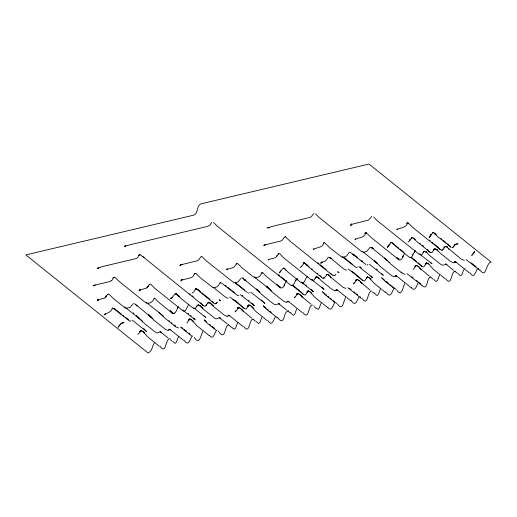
<?xml version="1.0" encoding="UTF-8"?>
<svg xmlns="http://www.w3.org/2000/svg" width="517" height="517" viewBox="0 0 517 517"><rect width="100%" height="100%" fill="white"/><g stroke="black" fill="none" stroke-linecap="round" stroke-linejoin="round"><path stroke-width="0.78" d="M98.282 299.485L97.765 300.674L98.392 299.388M140.075 289.585L139.564 290.78L140.185 289.488M181.868 279.691L181.357 280.88L181.978 279.587M412.282 254.849L412.443 254.5M351.67 223.874L351.011 225.257L351.67 224.178M409.807 239.953L410.033 239.494L409.632 240.243M181.015 264.342L180.349 265.68L180.969 264.517L179.826 265.732L182.12 264.4L181.293 264.685L197.384 260.768L199.064 259.592L200.525 257.143L201.746 256.393M430.616 235.319L431.236 234.182L429.11 237.49L432.542 233.012L433.692 232.676L437.201 236.166L450.921 247.216L447.418 243.759M324.056 242.331C322.983 248.231 316.811 246.997 313.173 249.549L313.916 248.606M433.427 250.008L433.828 249.284M98.682 267.27L97.997 268.478L98.657 267.541L97.474 268.543L102.049 266.682L136.003 258.603L137.645 257.653L139.344 254.454L138.73 255.663L139.887 254.532M234.957 312.01L235.655 310.814M294.167 297.986L294.858 296.79M353.376 283.962L354.067 282.767M301.495 266.113L301.146 266.701M443.696 247.798L444.103 247.107M205.811 305.644L206.335 304.765M389.443 244.082L387.317 247.391L390.742 242.912L391.899 242.57L395.408 246.066L407.881 256.115C412.288 260.878 412.857 252.626 415.532 250.861L414.201 252.102L414.944 251.152M321.852 261.951L321.141 263.063L322.233 261.99L320.618 263.114L325.594 260.93L328.205 257.35M172.277 297.223L171.747 298.05L174.63 294.354L175.515 293.772L176.665 294.238L175.961 293.714L180.103 297.76L193.171 308.158L195.083 308.707L197.765 305.069L197.261 305.676L198.664 305.024L200.389 306.148L199.633 305.347L202.645 308.604L214.477 318.065L215.977 318.847L217.819 318.543M280.77 270.766L279.348 272.963L282.605 268.782L283.484 268.2L284.634 268.666L283.93 268.142L288.072 272.188L300.532 282.185L302.613 283.206L304.397 281.765L306.232 277.674L307.828 276.453L307.279 276.337M106.741 295.944L105.164 297.256L107.866 294.173L107.614 294.483L108.822 293.999L112.9 298.128L124.119 307.13L126.232 308.339L130.148 307.402L132.811 304.099M148.541 286.043L146.957 287.355L149.659 284.279L149.407 284.583L150.615 284.098L154.693 288.228L182.721 310.633L184.194 311.253L185.435 310.594L188.556 304.772M453.855 245.937L452.388 247.727L451.923 247.708L453.28 247.281L454.921 244.735L454.521 245.349L455.425 244.457L457.978 243.74L455.367 244.263L454.256 245.394M286.075 281.675L284.014 285.365L284.602 284.027C284.389 287.077 281.338 289.843 279.012 286.638L266.539 276.582L263.011 272.982L261.169 272.827M404.494 253.627L402.433 257.317L403.021 255.98C402.808 259.03 399.757 261.796 397.431 258.59L371.258 237.587L366.036 232.605M112.616 307.906C111.446 312.326 107.155 312.766 104.111 314.943L105.707 313.438M220.585 282.334L217.424 286.651L214.652 287.659L213.069 287.659L200.596 278.004L195.891 273.377L194.069 273.758L194.857 273.525L192.634 276.763L191.426 277.616L181.441 280.156L181.945 279.994L180.827 280.893L181.926 279.432M217.508 302.167L216.397 303.557L214.71 303.815M335.927 274.12L334.816 275.509L333.504 275.768L334.499 275.393M348.93 252.684L346.881 255.624L345.673 256.471L343.081 257.214L341.692 257.052L329.465 247.481L325.296 243.326M154.415 298.05C153.187 301.818 148.069 305.521 144.657 301.902L119.466 281.675L114.78 277.164M262.384 272.478L259.418 276.608L255.56 277.862L252.987 276.608L241.769 267.606L237.607 263.45L236.482 263.961L236.734 263.657L233.639 267.509L226.717 269.435L227.635 269.021L226.401 269.751L227.028 269.014M211.854 222.316L209.805 225.25L207.298 226.465L129.806 244.819L125.056 246.163L125.547 245.93L124.332 246.764L125.34 245.62M240.78 278.527L238.117 281.83L235.332 282.754L233.723 282.625L206.535 261.053L201.598 256.367M369.998 247.449L366.779 251.424L363.529 252.29L361.564 251.475L318.601 217.037L315.661 213.87M97.971 299.718L97.235 300.694L98.359 299.789L97.855 299.957L104.77 298.031L106.282 296.331M139.764 289.817L139.034 290.793L140.152 289.888L139.648 290.056L146.563 288.131L148.075 286.431M315.208 277.881L316.184 276.601M327.002 274.527L324.366 277.984L322.679 278.243L324.049 277.868M445.421 246.48L442.785 249.937L441.098 250.196M178.107 307.247L177.37 308.197L178.695 306.956L177.874 307.441C176.685 310.161 174.681 316.488 171.043 312.21L158.57 302.154L155.042 298.555L153.814 298.451M355.709 238.705L354.972 239.649C358.604 237.103 364.782 238.331 365.849 232.43L364.731 233.335L366.469 232.928M397.502 228.805L396.765 229.748C400.404 227.202 406.575 228.43 407.642 222.53L406.524 223.434L408.262 223.027M196.647 306.135L197.352 305.282M315.066 278.094L315.764 277.235M423.035 252.522L423.733 251.663M215.544 303.86L216.61 302.587M441.932 250.241L442.998 248.968M93.713 285.358L93.054 285.953L95.147 284.977L94.223 285.306L110.102 281.474L111.995 280.214L113.74 277.286L113.036 277.984L114.27 277.274M264.368 244.942L263.715 245.53L265.809 244.56L264.885 244.89L280.977 240.967L282.657 239.791L284.111 237.348L285.339 236.599M154.661 342.448C152.017 345.647 152.586 351.45 147.998 352.949L25.85 254.913L193.028 215.318C198.993 214.303 195.853 204.661 201.824 203.646L369.002 164.051L491.15 262.087C485.469 262.998 486.568 279.568 479.821 269.764M351.495 224.197L350.487 225.309L352.827 224.048L368.459 220.132L371.801 216.358M247.527 306.154L249 305.101L250.299 305.579L249.149 305.101L248.302 305.444L248.787 305.153L247.85 306.322L249 305.101L246.092 309.16L244.127 308.345L232.908 299.343L234.964 300.655L229.677 297.023M355.496 280.582L356.969 279.529L358.268 280.007L357.118 279.529L356.271 279.871L356.756 279.581L355.819 280.75L356.969 279.529L354.061 283.587M425.148 264.084L426.628 263.037L427.927 263.508L426.777 263.03L425.93 263.373L426.409 263.082L425.478 264.252L426.628 263.037L423.714 267.089L421.756 266.274L410.537 257.272M268.646 259.366L268.2 259.851L269.221 259.25C270.32 258.862 275.923 258.552 276.944 255.909L276.64 256.322L278.527 253.757L278.275 254.06L279.484 253.576L283.562 257.705L310.982 279.71L313.502 280.66L316.184 277.022L315.68 277.629L317.083 276.976L318.802 278.101L318.045 277.299L321.063 280.557L332.282 289.565L334.848 290.774M313.845 213.495L310.988 217.004L309.282 217.586L273.364 226.097L268.646 227.622L269.118 227.299M387.996 246.577L389.146 245.375M429.795 236.676L430.939 235.474M188.505 319.971L189.364 319.26M237.458 308.229L238.557 307.576L239.856 308.054L238.699 307.576L237.852 307.912L238.337 307.628L237.4 308.798L238.557 307.576L235.642 311.635M248.166 305.502L247.908 305.754M296.926 293.953L296.474 294.399L297.766 293.553L299.065 294.031L297.908 293.553L297.062 293.889L297.766 293.553L296.609 294.774L297.986 293.54L296.926 294.011L297.475 293.669L294.852 297.611M307.376 291.478L306.924 291.924L308.21 291.084L309.509 291.556L308.358 291.077L307.512 291.42L307.996 291.129L307.059 292.299L308.21 291.084L305.301 295.136L303.337 294.322L292.118 285.319M366.327 277.713L367.419 277.06L368.718 277.532L367.568 277.054L366.721 277.396L367.199 277.106L366.269 278.275L367.419 277.06L364.511 281.112L362.546 280.298L351.327 271.296L353.382 272.608L348.096 268.976M415.345 265.964L416.405 265.492L414.892 266.352L416.179 265.512L417.478 265.984L416.327 265.505L415.481 265.848L415.965 265.557L415.028 266.727L416.179 265.512L413.27 269.564M186.883 323.183L189.3 319.338L190.017 319.112L191.096 319.603L189.939 319.125L189.093 319.467L189.577 319.176M139.881 331.442L141.18 330.68L142.33 331.164L141.18 330.68L140.191 331.126L141.251 330.706L139.861 331.869L140.521 330.925L141.018 330.744L138.498 333.95L137.722 334.202M366.391 277.635L367.645 277.041L366.585 277.513M173.279 313.67L174.203 312.882M203.459 330.699C200.46 334.06 200.228 346.274 194.224 337.407M262.668 316.675C260.49 318.343 261.072 321.878 258.901 323.487L257.938 323.19L256.277 321.535M297.495 308.423C295.323 310.097 295.898 313.625 293.727 315.241L292.771 314.943L290.535 312.623M321.878 302.652C319.7 304.319 320.281 307.854 318.11 309.463L316.055 308.151M346.254 296.874C343.275 299.53 343.391 312.087 337.595 304.229M381.087 288.628C378.909 290.296 379.491 293.83 377.32 295.44L376.357 295.142L374.127 292.822M405.464 282.851C402.484 285.507 402.601 298.063 396.804 290.205M440.297 274.605C438.119 276.272 438.7 279.807 436.529 281.416L435.566 281.119L433.905 279.464M111.801 280.382L111.329 280.725L111.601 280.531M130.161 321.257L130.969 320.676M238.13 295.685L238.938 295.104M248.58 293.21L249.388 292.628M356.549 267.638L357.357 267.056M366.999 265.163L367.8 264.588M168.212 330.441L169.834 329.342L168.613 329.697L170.455 329.84L169.46 329.064M227.422 316.423L229.044 315.318L227.823 315.674L229.664 315.816L228.669 315.04M286.631 302.4L288.253 301.295L287.032 301.65L288.874 301.792L287.879 301.017M335.391 290.851L337.013 289.746L335.791 290.102L337.633 290.244M394.6 276.828L396.222 275.723L395.001 276.078L396.843 276.22L395.848 275.445M453.81 262.804L455.425 261.699L454.21 262.054L456.052 262.197L455.057 261.421M228.107 297.979L227.454 298.16L225.535 297.185L213.069 287.181L213.805 287.504M346.526 269.932L345.873 270.113L343.954 269.137L329.827 257.485L330.809 258.332L328.715 257.207M297.113 278.909L295.789 280.149L296.525 279.199L297.87 279.115M418.563 282.476C416.586 284.777 415.274 292.99 411.306 287.542M477.773 268.452C475.466 271.276 474.354 279.691 469.927 272.802M159.081 332.211L160.205 331.727L161.375 332.295L160.037 331.597L168.115 337.989M218.29 318.188L219.415 317.703L220.585 318.278L219.247 317.574L227.325 323.965M277.5 304.164L278.624 303.679L279.794 304.255L278.456 303.55L286.534 309.942M444.678 264.568L445.803 264.09L446.972 264.659L445.635 263.954L453.713 270.346M192.04 293.152L193.914 291.795L196.221 288.195L195.155 289.41L196.854 288.77M300.009 267.58L301.883 266.223L304.19 262.623L303.124 263.838L304.823 263.192L303.498 262.966L305.457 263.754L307.602 265.557L305.457 263.754L303.498 262.966M179.502 336.296C176.801 337.595 177.622 341.647 175.315 343.288L174.352 342.991L172.691 341.33M407.978 242.008L409.664 240.864L411.816 237.658L411.093 238.266L412.902 237.775L415.371 239.63M238.712 322.272C236.01 323.571 236.825 327.629 234.518 329.264L232.469 327.952M465.1 268.653C462.398 269.952 463.213 274.01 460.906 275.645L459.949 275.348L458.288 273.687M297.385 278.928C294.218 280.111 294.07 289.119 289.462 284.163L217.166 226.142L213.631 222.484M390.574 242.344L391.569 242.402L394.406 244.651L392.81 243.371L394.057 244.373M323.513 243.1L324.676 242.828M444.206 264.924L442.365 265.227L440.865 264.445L429.032 254.984L426.014 251.727L426.771 252.529L425.052 251.404L423.649 252.057L424.153 251.449L421.471 255.088L418.951 254.138L376.57 220.126L373.655 216.978M277.028 304.519L275.186 304.823L273.073 303.589L261.854 294.587L256.342 288.958M158.609 332.567L156.774 332.87L154.654 331.636L143.435 322.634L136.378 315.435M444.633 246.712L445.951 246.454L447.412 247.023L445.622 246.279M326.214 274.76L327.532 274.501L328.993 275.07L327.203 274.327M432.477 232.411L434.125 232.954L436.199 234.75L434.603 233.471L435.85 234.472M455.096 271.095C450.643 272.213 452 287.226 445.551 278.573M430.719 276.873C426.26 277.61 428.018 292.027 421.756 285.093M312.3 304.92C307.841 306.032 309.205 321.044 302.749 312.397M253.091 318.944C248.638 320.055 249.995 335.068 243.539 326.421M228.708 324.715C224.236 325.82 225.683 340.735 219.176 332.276M169.498 338.738C165.046 339.856 166.403 354.869 159.953 346.216M370.508 247.307L372.602 248.431L371.626 247.591L387 260.284M434.603 248.554L437.376 250.041M424.153 251.029L426.932 252.516M241.639 277.829L243.326 278.741L258.132 290.806L256.348 289.313L257.595 290.347M133.67 303.401L135.357 304.313L150.163 316.378L148.379 314.885L153.885 320.159L165.104 329.161L167.67 330.369M349.382 252.251L350.061 252.244L354.591 255.482L352.542 254.164L365.81 264.484M219.977 282.741L221.806 283.206L237.568 295.491M112.008 308.313L113.837 308.778L129.599 321.063M394.639 288.279L394.18 288.247C392.203 290.548 390.891 298.761 386.923 293.313M276.22 316.326L275.761 316.294C273.461 319.118 272.349 327.532 267.922 320.643M217.017 330.35L216.552 330.318C214.581 332.618 213.269 340.832 209.295 335.384M192.634 336.128L192.175 336.095C189.868 338.919 188.763 347.334 184.33 340.444M146.957 302.813L146.479 302.678L146.893 302.859M175.082 293.436L179.871 296.777M302.212 282.637L302.768 282.76L301.204 282.069L313.632 291.859L311.971 290.205M371.981 291.006C366.779 290.78 368.802 307.318 361.971 298.451M288.396 310.807C283.109 311.034 284.964 327.759 277.816 317.606M254.959 277.19L254.196 276.963L268.582 288.331L266.791 286.838L272.304 292.111L283.523 301.114L286.088 302.322M464.266 260.348L461.416 259.263L448.575 248.619L449.234 249.349M405.057 274.372L402.207 273.286L390.988 264.277L384.654 257.873M345.847 288.396L342.997 287.31L330.156 276.666L330.822 277.396M178.669 327.991L175.819 326.906L164.335 317.684L159.255 312.501M453.267 262.726L450.701 261.524L439.476 252.509L436.464 249.252L437.22 250.054L435.501 248.929L434.099 249.582L434.603 248.974L431.921 252.626L430.286 252.348M394.057 276.75L391.492 275.542L380.273 266.539L375.323 261.512M226.879 316.346L224.313 315.137L213.094 306.129L210.076 302.872L210.833 303.673L209.114 302.548L207.711 303.201L208.215 302.594L205.533 306.245L203.898 305.967M316.637 276.582L318.963 278.088M208.668 302.154L213.482 305.657M198.218 304.623L203.032 308.132M196.182 288.803L199.633 291.129L196.072 288.57M337.737 271.923L339.042 272.459L337.653 271.852M219.318 299.97L220.623 300.506L219.234 299.899M420.664 254.48L419.623 254.021L432.05 263.812L430.958 262.798M313.218 280.285L311.654 279.594L324.081 289.384L321.845 287.071M193.759 307.873L194.799 308.332M183.826 310.575L182.785 310.116L195.213 319.907L193.552 318.252M125.844 307.531L124.797 307.066L139.719 318.853L137.929 317.36L139.183 318.394M369.241 264.148L383.284 275.367L381.63 273.706M358.792 266.623L372.841 277.836L371.18 276.181M250.823 292.195L264.872 303.408L263.211 301.754M240.379 294.671L254.422 305.883L252.761 304.229M132.41 320.243L146.453 331.455L143.732 328.528M283.6 267.974L285.345 269.208M169.977 338.855L170.474 339.107M478.231 268.485L478.729 268.75M419.022 282.508L419.52 282.773M401.095 272.11L402.013 272.614M174.707 325.729L175.631 326.233L174.009 324.812M398.206 258.565L396.856 257.815L398.581 258.849M128.559 319.48L125.288 317.302M278.443 285.862L280.169 286.896M170.468 311.434L171.625 312.126M466.101 259.586L477.146 268.265M406.892 273.609L417.936 282.288M347.683 287.633L358.727 296.312M180.504 327.229L191.548 335.908M355.98 267.444L342.092 256.639M291.898 284.977L292.926 285.636M247.391 292.532L235.371 283.213M139.564 254.312L143.984 257.628L142.647 256.354M285.184 236.566L290.127 241.252L332.502 275.264L330.292 273.079M286.845 281.351L285.61 280.421L286.677 281.274M397.928 258.164L399.13 259.082M170.339 310.872L172.148 312.242M407.829 222.704L413.051 227.687L440.471 249.692L436.968 246.228M455.619 261.867L464.156 268.698M396.41 275.891L404.947 282.721M337.2 289.914L345.737 296.745M288.441 301.463L296.978 308.294M229.231 315.486L237.768 322.317M170.022 329.51L178.559 336.341M447.735 247.507L446.507 246.603L448.814 248.877M429.045 251.385L430.021 252.167L427.436 249.582M329.323 275.555L328.088 274.65L330.395 276.925M202.658 305.004L203.64 305.786L143.468 257.136M362.837 251.714L376.55 262.759L374.767 261.266L376.014 262.3M440.839 238.473L442.087 239.474M443.334 240.476L444.575 241.471M444.924 241.756L446.171 242.757M471.097 262.759L473.591 264.762M474.024 265.111L476.118 266.791M478.38 269.254L479.576 270.217M429.491 240.231L430.112 240.728M431.979 242.227L433.227 243.229M434.474 244.231L436.342 245.73M465.397 269.7L469.126 272.692M455.012 271.386L457.442 273.338M419.733 243.132L420.353 243.63M422.221 245.136L423.468 246.131M430.021 252.167L416.301 241.116L412.902 237.775M428.955 264.161L428.334 263.664L433.543 269.473L439.773 274.475M441.02 275.477L444.749 278.463M411.752 257.589L416.734 261.596M395.647 245.653L399.046 248.373M400.287 249.375L404.029 252.374M419.752 267.638L417.885 266.139L421.2 269.422L419.552 267.832M429.336 276.117L420.198 268.459M430.629 277.157L433.059 279.109M411.887 276.782L413.135 277.784M416.515 280.498L418.111 281.778M419.765 283.109L420.612 283.788M419.171 283.277L421.601 285.229M372.427 247.753L373.675 248.755M389.152 262.035L389.773 262.533M406.194 283.723L411.151 287.704M376.202 268.885L377.442 269.887M353.757 254.487L357.493 257.485M362.747 261.705L361.234 260.49L362.488 261.531M382.179 278.275L384.667 280.279M385.915 281.28L387.162 282.276M387.511 282.56L388.752 283.562M389.999 284.563L391.298 285.604M392.532 286.592L394.219 287.943M393.56 288.066L384.784 281.022L381.695 277.745L382.729 278.65M360.142 266.856L361.389 267.858M343.572 257.182L352.297 264.181M370.993 279.186L369.125 277.687L374.334 283.497L380.564 288.499M381.811 289.501L385.54 292.486M353.79 272.614L362.546 280.298M330.628 257.653L331.875 258.655M359.296 280.66L358.675 280.162L361.99 283.445L360.343 281.855M370.127 290.14L360.989 282.482M372.654 292.176L373.849 293.133M317.781 262.798L319.028 263.799M320.275 264.801L324.01 267.8M324.915 268.523L326.162 269.519M349.841 288.525L351.088 289.526M353.925 291.808L355.173 292.809M356.471 293.85L357.706 294.839M359.961 297.301L361.157 298.264M309.198 266.772L306.083 264.271L308.966 267.237L322.052 277.739L319.629 275.277M311.693 268.775L312.32 269.273M317.302 273.28L317.929 273.777M346.985 297.747L350.707 300.739M326.705 295.304L322.485 291.769L325.574 295.045L334.35 302.09M327.952 296.299L329.2 297.301M330.499 298.341L331.733 299.337M333.323 300.616L334.518 301.573M303.427 282.883L304.048 283.381M305.915 284.88L306.542 285.384M311.783 293.21L309.916 291.711L315.124 297.521L321.354 302.523M322.602 303.524L327.565 307.499M293.333 285.636L299.563 290.638M278.476 274.701L279.723 275.697M280.97 276.698L284.712 279.703M301.333 295.685L299.466 294.186L302.781 297.469L301.133 295.879M310.917 304.164L301.779 296.506M314.646 307.156L315.874 308.145M298.225 309.295L301.947 312.287M268.95 288.635L269.486 289.081L266.921 286.657L271.444 290.638M287.833 310.982L290.263 312.934M242.938 277.778L243.559 278.275M245.426 279.775L246.053 280.279M258.506 291.11L259.754 292.111M235.338 282.534L242.816 288.538M244.593 289.966L243.236 288.88M266.249 308.326L263.276 305.793L266.365 309.069L275.141 316.113M267.496 309.328L268.743 310.323M269.99 311.324L271.289 312.365M276.375 317.102L277.571 318.058M242.344 295.401L242.971 295.905M248.58 300.403L249.2 300.907M225.153 285.229L226.401 286.224M227.648 287.226L229.516 288.725M230.143 289.229L234.505 292.732M253.821 308.235L250.706 305.734L255.915 311.538L262.145 316.546M263.392 317.548L267.121 320.534M235.371 300.661L244.127 308.345M242.124 309.709L240.256 308.21L243.572 311.493L241.924 309.903M251.708 318.188L242.57 310.53M253.007 319.228L255.437 321.18M200.609 291.846L198.114 289.843L200.997 292.809L214.083 303.311L212.106 301.34M201.856 292.848L203.724 294.347M204.351 294.845L209.96 299.349M239.016 323.319L242.738 326.311M228.624 325.006L232.288 327.946M189.603 293.753L190.23 294.251M192.098 295.75L193.345 296.752M194.444 308.429L205.663 317.432L204.002 315.777M205.798 321.348L204.551 320.346L206.141 321.626L204.066 319.816L207.155 323.093L215.932 330.137M209.534 324.346L210.781 325.348M212.08 326.389L214.51 328.34M188.123 313.431L188.744 313.929M190.618 315.428L191.238 315.932M193.364 321.257L191.497 319.758L196.706 325.561L202.935 330.57M204.183 331.565L209.146 335.546M181.764 327.403L183.005 328.405M184.252 329.407L186.747 331.403M188.931 333.155L190.127 334.118M148.14 303.854L160.613 313.903M163.385 316.152L160.244 313.509M168.994 320.656L169.621 321.154M171.489 322.653L172.116 323.157M179.806 337.342L183.529 340.335M150.537 316.682L151.067 317.128L148.502 314.704L153.026 318.685M170.649 340.018L171.844 340.974M133.244 312.824L133.864 313.328M142.582 321.154L140.088 319.157M114.07 308.3L121.547 314.297M122.794 315.299L124.041 316.301M144.605 332.806L142.737 331.307L147.946 337.11L159.152 346.106M244.412 279.729L245.129 280.311L243.882 279.296M136.443 305.301L137.16 305.883L135.913 304.868M374.321 260.439L377.455 263.508L374.89 261.085M395.143 288.544L396.235 289.565M360.847 297.243L359.354 296.5C357.021 300.28 355.36 307.725 350.92 300.093M387.905 261.033L386.632 259.889M421.756 266.274L418.247 262.81M303.337 294.322L300.383 291.394M268.213 287.937L266.352 286.011M149.801 315.984L148.373 314.53M376.182 262.365L376.925 263.063M313.8 305.689L314.349 306.226M203.375 305.573L200.628 302.729M397.612 258.435L398.659 259.489L397.651 258.351M277.106 284.382L280.24 287.536L279.232 286.399M170.183 311.001L172.271 313.108L170.248 310.84M337.026 303.582L334.971 302.271C333 304.571 331.681 312.785 327.713 307.337M218.051 331.061L218.607 331.63M261.518 299.931L262.636 301.094M285.371 269.409L286.043 270.178M177.402 294.981L178.074 295.75M311.396 289.546L312.753 291.155L311.835 290.043M252.186 303.569L253.543 305.179L251.701 302.956M193.429 318.129L194.334 319.202L193.416 318.091M385.753 291.846L386.341 292.596M119.789 325.012L117.999 327.267L121.34 323.28L123.899 322.563L121.34 323.28L119.789 325.012M474.632 251.74L471.801 255.372L474.632 251.74M189.3 319.338L188.64 320.346L189.791 319.125L189.3 319.338M356.135 279.93L355.683 280.376L356.135 279.93M425.795 263.431L425.342 263.877L425.795 263.431M189.506 319.241L188.957 319.584L190.017 319.112L189.506 319.241M238.266 307.693L237.717 308.035L238.776 307.563L238.266 307.693M248.716 305.217L248.166 305.56L249.226 305.088L248.716 305.217M307.925 291.194L307.376 291.536L308.436 291.065L307.925 291.194M356.685 279.645L356.135 279.988L357.195 279.516L356.685 279.645M426.344 263.147L425.795 263.489L426.855 263.017L426.344 263.147M171.566 298.303L170.5 298.315L171.566 298.303M268.336 227.978L267.192 227.551L268.336 227.978M371.962 277.131L371.057 276.059L371.962 277.131"/></g></svg>
